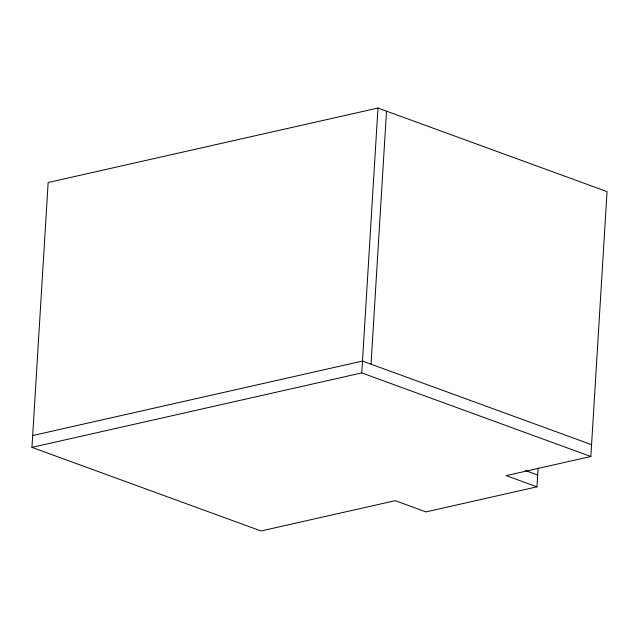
<?xml version="1.0" encoding="UTF-8"?>
<svg xmlns="http://www.w3.org/2000/svg" width="639" height="639" viewBox="0 0 639 639"><rect width="100%" height="100%" fill="white"/><g stroke="black" fill="none" stroke-linecap="round" stroke-linejoin="round"><path stroke-width="0.96" d="M536.952 486.838L425.965 511.903L395.206 500.672L261.031 530.969L31.95 447.372L48.149 182.498L377.968 108.031L607.05 191.628L590.851 456.502L506.192 475.616L536.952 486.838L538.102 468.067M590.851 456.502L361.762 372.904L377.968 108.031M371.035 364.19L386.507 111.146M32.677 435.55L362.489 361.075L591.57 444.672M31.95 447.372L361.762 372.904M525.554 470.592L537.671 475.017"/></g></svg>
